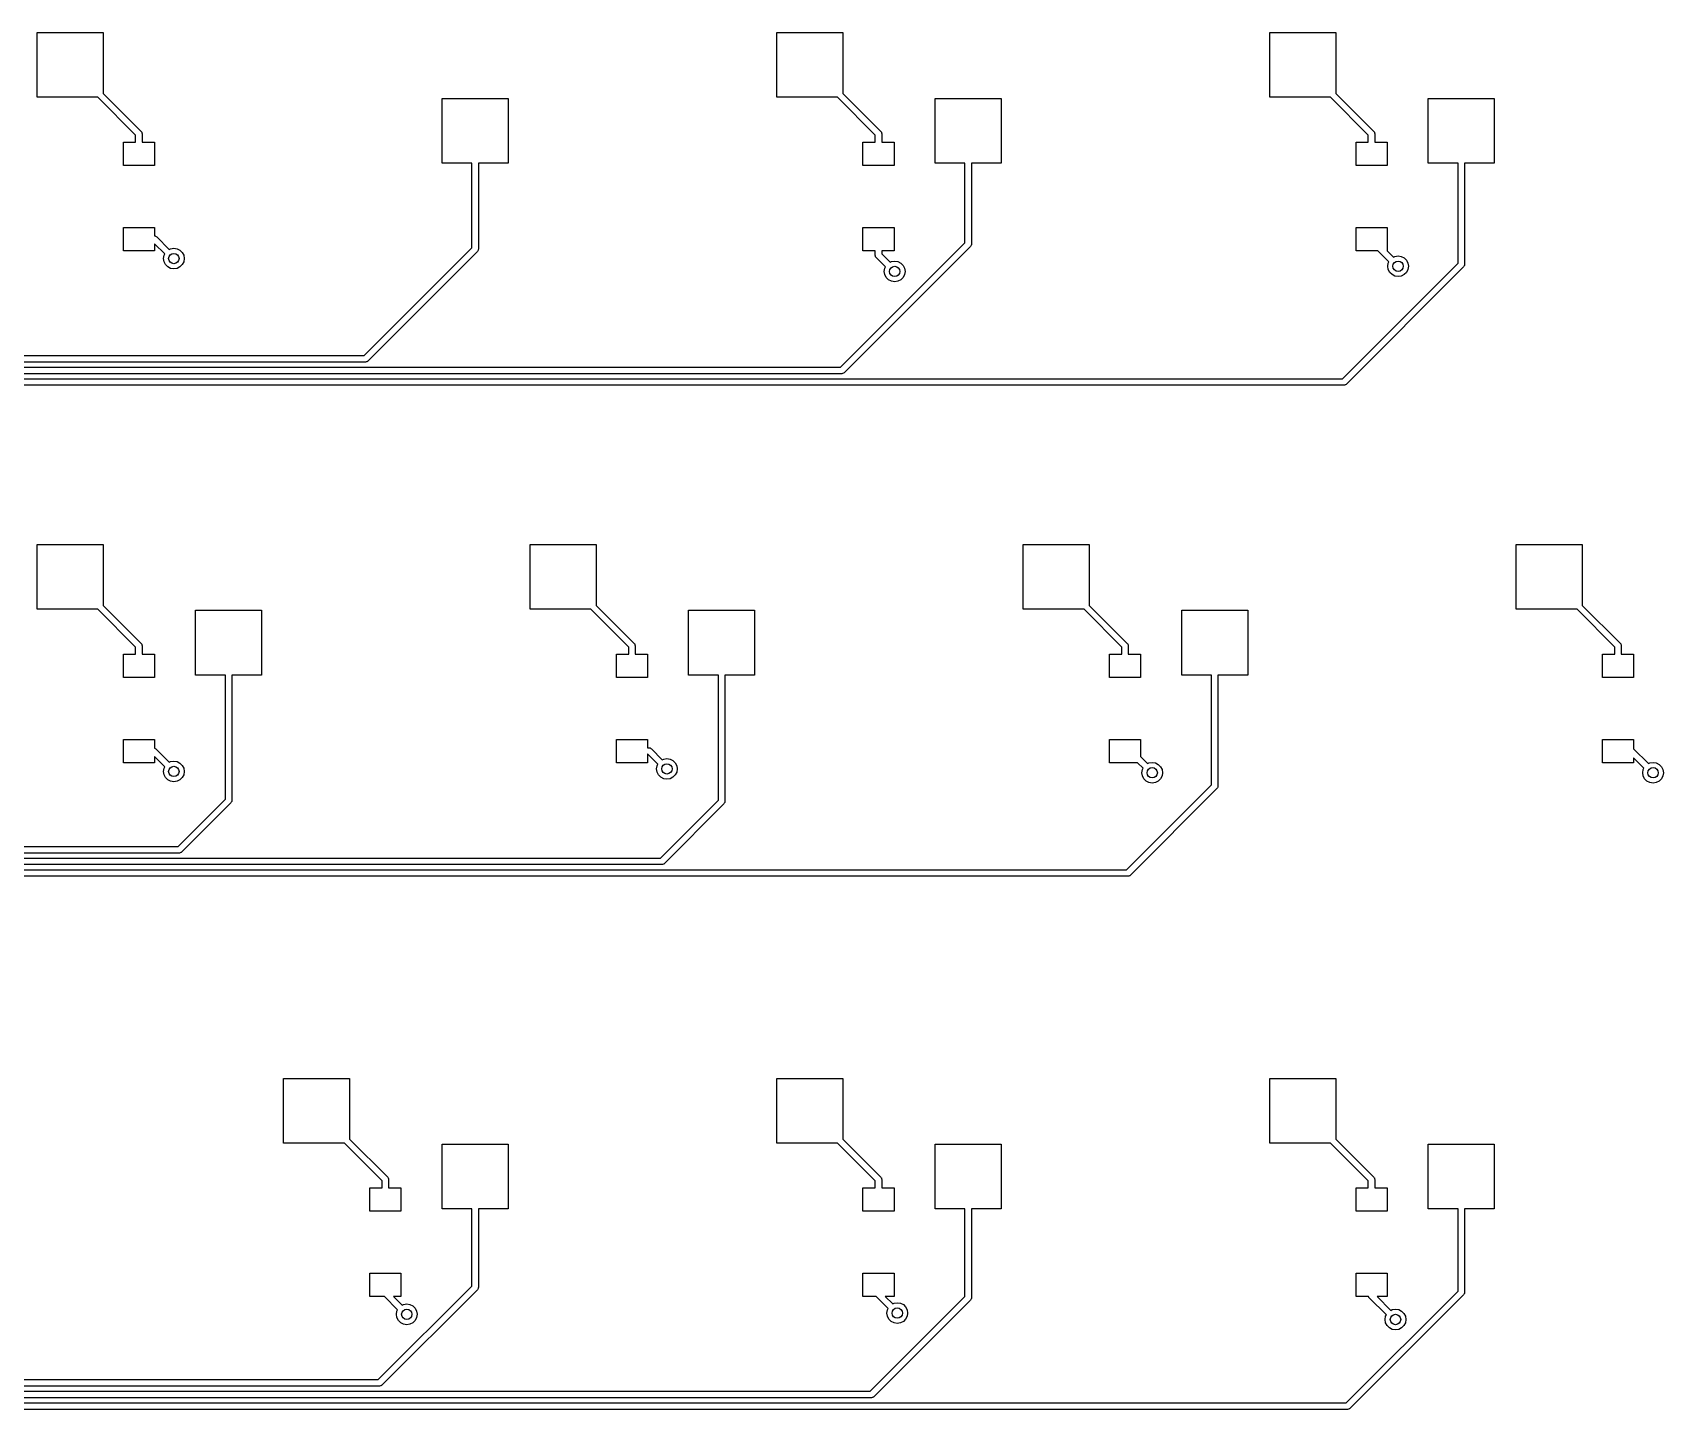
# Model space of a CAD drawing. Extents: x -27 to 355, y -108 to 35.
# Drawn here: x 99.6 to 162.7, y -46.9 to 6.3 of the extents above; entities that cross this region are included whole.
import ezdxf

# ---------------------------------------------------------------- set-up
doc = ezdxf.new("R2010")
doc.units = 0
doc.layers.add('BLACK', color=7, linetype='CONTINUOUS')

msp = doc.modelspace()

# ---------------------------------------------------------------- linework, layer by layer
at = {"layer": 'BLACK', "linetype": 'CONTINUOUS'}
for p, q in [((99.817, 3.83), (99.817, 6.33)), ((99.817, 6.33), (102.367, 6.33)), ((102.367, 6.33), (102.367, 3.98178)), ((128.392, 3.83), (128.392, 6.33)), ((128.392, 6.33), (130.942, 6.33)), ((130.942, 6.33), (130.942, 3.98178)), ((147.442, 3.83), (147.442, 6.33)), ((147.442, 6.33), (149.992, 6.33)), ((149.992, 6.33), (149.992, 3.98178)), ((102.165, 3.83), (99.817, 3.83)), ((103.625, 2.37022), (102.165, 3.83)), ((102.367, 3.98178), (103.838, 2.51039)), ((115.465, 1.29), (115.465, 3.79)), ((115.465, 3.79), (118.015, 3.79)), ((118.015, 3.79), (118.015, 1.29)), ((130.74, 3.83), (128.392, 3.83)), ((132.2, 2.37022), (130.74, 3.83)), ((130.942, 3.98178), (132.413, 2.51039)), ((134.515, 1.29), (134.515, 3.79)), ((134.515, 3.79), (137.065, 3.79)), ((137.065, 3.79), (137.065, 1.29)), ((149.79, 3.83), (147.442, 3.83)), ((151.25, 2.37022), (149.79, 3.83)), ((149.992, 3.98178), (151.463, 2.51039)), ((153.565, 1.29), (153.565, 3.79)), ((153.565, 3.79), (156.115, 3.79)), ((156.115, 3.79), (156.115, 1.29)), ((103.15, 1.2), (103.15, 2.1)), ((103.15, 2.1), (103.625, 2.1)), ((103.625, 2.1), (103.625, 2.37022)), ((103.838, 2.51039), (103.852, 2.49255)), ((103.852, 2.49255), (103.855, 2.48953)), ((103.855, 2.48953), (103.856, 2.48683)), ((103.856, 2.48683), (103.86, 2.48164)), ((103.86, 2.48164), (103.866, 2.45154)), ((103.866, 2.45154), (103.875, 2.422)), ((103.875, 2.422), (103.875, 2.1)), ((103.875, 2.1), (104.35, 2.1)), ((104.35, 2.1), (104.35, 1.2)), ((131.725, 1.2), (131.725, 2.1)), ((131.725, 2.1), (132.2, 2.1)), ((132.2, 2.1), (132.2, 2.37022)), ((132.413, 2.51039), (132.427, 2.49255)), ((132.427, 2.49255), (132.43, 2.48953)), ((132.43, 2.48953), (132.431, 2.48683)), ((132.431, 2.48683), (132.435, 2.48164)), ((132.435, 2.48164), (132.441, 2.45154)), ((132.441, 2.45154), (132.45, 2.422)), ((132.45, 2.422), (132.45, 2.1)), ((132.45, 2.1), (132.925, 2.1)), ((132.925, 2.1), (132.925, 1.2)), ((150.775, 1.2), (150.775, 2.1)), ((150.775, 2.1), (151.25, 2.1)), ((151.25, 2.1), (151.25, 2.37022)), ((151.463, 2.51039), (151.477, 2.49255)), ((151.477, 2.49255), (151.48, 2.48953)), ((151.48, 2.48953), (151.481, 2.48683)), ((151.481, 2.48683), (151.485, 2.48164)), ((151.485, 2.48164), (151.491, 2.45154)), ((151.491, 2.45154), (151.5, 2.422)), ((151.5, 2.422), (151.5, 2.1)), ((151.5, 2.1), (151.975, 2.1)), ((151.975, 2.1), (151.975, 1.2)), ((116.615, 1.29), (115.465, 1.29)), ((116.615, -1.98927), (116.615, 1.29)), ((118.015, 1.29), (116.865, 1.29)), ((116.865, 1.29), (116.865, -2.04105)), ((135.665, 1.29), (134.515, 1.29)), ((135.665, -1.7925), (135.665, 1.29)), ((137.065, 1.29), (135.915, 1.29)), ((135.915, 1.29), (135.915, -1.84428)), ((154.715, 1.29), (153.565, 1.29)), ((154.715, -2.5837), (154.715, 1.29)), ((156.115, 1.29), (154.965, 1.29)), ((154.965, 1.29), (154.965, -2.63548)), ((104.35, 1.2), (103.15, 1.2)), ((132.925, 1.2), (131.725, 1.2)), ((151.975, 1.2), (150.775, 1.2)), ((103.15, -2.1), (103.15, -1.2)), ((103.15, -1.2), (104.35, -1.2)), ((104.35, -1.2), (104.35, -1.525)), ((131.725, -2.1), (131.725, -1.2)), ((131.725, -1.2), (132.925, -1.2)), ((132.925, -1.2), (132.925, -2.1)), ((150.775, -2.1), (150.775, -1.2)), ((150.775, -1.2), (151.975, -1.2)), ((151.975, -1.2), (151.975, -2.09822)), ((104.35, -1.525), (104.372, -1.52819)), ((104.747, -2.22337), (104.35, -1.82678)), ((104.35, -1.82678), (104.35, -2.1)), ((104.372, -1.52819), (104.377, -1.52787)), ((104.377, -1.52787), (104.379, -1.52922)), ((104.379, -1.52922), (104.386, -1.53015)), ((104.386, -1.53015), (104.411, -1.54685)), ((104.411, -1.54685), (104.438, -1.56161)), ((104.438, -1.56161), (104.923, -2.04659)), ((130.857, -6.60096), (135.665, -1.7925)), ((135.91, -1.87978), (135.893, -1.90565)), ((135.911, -1.87338), (135.91, -1.87978)), ((135.912, -1.87091), (135.911, -1.87338)), ((135.915, -1.84428), (135.912, -1.86631)), ((135.912, -1.86631), (135.912, -1.87091)), ((104.35, -2.1), (103.15, -2.1)), ((104.7, -2.4), (104.72, -2.27639)), ((104.72, -2.52361), (104.7, -2.4)), ((104.72, -2.27639), (104.747, -2.22337)), ((104.923, -2.04659), (104.976, -2.01958)), ((104.976, -2.01958), (105.1, -2)), ((105.1, -2), (105.224, -2.01958)), ((105.224, -2.01958), (105.335, -2.07639)), ((105.335, -2.07639), (105.424, -2.16489)), ((105.424, -2.16489), (105.48, -2.27639)), ((105.48, -2.27639), (105.5, -2.4)), ((105.5, -2.4), (105.48, -2.52361)), ((112.453, -6.15144), (116.615, -1.98927)), ((116.828, -2.12944), (112.593, -6.36483)), ((116.843, -2.10242), (116.828, -2.12944)), ((116.86, -2.07655), (116.843, -2.10242)), ((116.861, -2.07015), (116.86, -2.07655)), ((116.862, -2.06768), (116.861, -2.07015)), ((116.865, -2.04105), (116.862, -2.06308)), ((116.862, -2.06308), (116.862, -2.06768)), ((135.878, -1.93267), (130.997, -6.81435)), ((132.2, -2.1), (131.725, -2.1)), ((132.2, -2.275), (132.2, -2.1)), ((132.209, -2.30455), (132.2, -2.275)), ((132.215, -2.33464), (132.209, -2.30455)), ((132.219, -2.33983), (132.215, -2.33464)), ((132.22, -2.34253), (132.219, -2.33983)), ((132.223, -2.34555), (132.22, -2.34253)), ((132.237, -2.36339), (132.223, -2.34555)), ((132.597, -2.72337), (132.237, -2.36339)), ((132.925, -2.1), (132.45, -2.1)), ((132.45, -2.1), (132.45, -2.22322)), ((132.45, -2.22322), (132.773, -2.54659)), ((132.773, -2.54659), (132.826, -2.51958)), ((132.826, -2.51958), (132.95, -2.5)), ((132.95, -2.5), (133.074, -2.51958)), ((133.074, -2.51958), (133.185, -2.57639)), ((135.893, -1.90565), (135.878, -1.93267)), ((151.623, -2.1), (150.775, -2.1)), ((152.047, -2.52337), (151.623, -2.1)), ((151.975, -2.09822), (152.223, -2.34659)), ((152.223, -2.34659), (152.276, -2.31958)), ((152.276, -2.31958), (152.4, -2.3)), ((152.4, -2.3), (152.524, -2.31958)), ((152.524, -2.31958), (152.635, -2.37639)), ((152.635, -2.37639), (152.724, -2.46489)), ((152.724, -2.46489), (152.78, -2.57639)), ((104.776, -2.63511), (104.72, -2.52361)), ((104.865, -2.72361), (104.776, -2.63511)), ((104.976, -2.78042), (104.865, -2.72361)), ((105.1, -2.8), (104.976, -2.78042)), ((105.224, -2.78042), (105.1, -2.8)), ((105.335, -2.72361), (105.224, -2.78042)), ((105.424, -2.63511), (105.335, -2.72361)), ((105.48, -2.52361), (105.424, -2.63511)), ((132.55, -2.9), (132.57, -2.77639)), ((132.57, -3.02361), (132.55, -2.9)), ((132.57, -2.77639), (132.597, -2.72337)), ((132.626, -3.13511), (132.57, -3.02361)), ((132.715, -3.22361), (132.626, -3.13511)), ((133.185, -2.57639), (133.274, -2.66489)), ((133.274, -3.13511), (133.185, -3.22361)), ((133.274, -2.66489), (133.33, -2.77639)), ((133.33, -3.02361), (133.274, -3.13511)), ((133.33, -2.77639), (133.35, -2.9)), ((133.35, -2.9), (133.33, -3.02361)), ((150.248, -7.05048), (154.715, -2.5837)), ((154.928, -2.72387), (150.388, -7.26387)), ((152, -2.7), (152.02, -2.57639)), ((152.02, -2.82361), (152, -2.7)), ((152.02, -2.57639), (152.047, -2.52337)), ((152.076, -2.93511), (152.02, -2.82361)), ((152.165, -3.02361), (152.076, -2.93511)), ((152.276, -3.08042), (152.165, -3.02361)), ((152.4, -3.1), (152.276, -3.08042)), ((152.524, -3.08042), (152.4, -3.1)), ((152.635, -3.02361), (152.524, -3.08042)), ((152.724, -2.93511), (152.635, -3.02361)), ((152.78, -2.82361), (152.724, -2.93511)), ((152.78, -2.57639), (152.8, -2.7)), ((152.8, -2.7), (152.78, -2.82361)), ((154.943, -2.69684), (154.928, -2.72387)), ((154.96, -2.67098), (154.943, -2.69684)), ((154.961, -2.66458), (154.96, -2.67098)), ((154.962, -2.66211), (154.961, -2.66458)), ((154.965, -2.63548), (154.962, -2.65751)), ((154.962, -2.65751), (154.962, -2.66211)), ((132.826, -3.28042), (132.715, -3.22361)), ((132.95, -3.3), (132.826, -3.28042)), ((133.074, -3.28042), (132.95, -3.3)), ((133.185, -3.22361), (133.074, -3.28042)), ((-14.662, -6.15144), (112.453, -6.15144)), ((130.908, -6.85096), (-14.9, -6.85096)), ((-14.8482, -6.60096), (130.857, -6.60096)), ((112.505, -6.40144), (-14.7138, -6.40144)), ((112.534, -6.39277), (112.505, -6.40144)), ((112.564, -6.38629), (112.534, -6.39277)), ((112.569, -6.38242), (112.564, -6.38629)), ((112.572, -6.38163), (112.569, -6.38242)), ((112.575, -6.37815), (112.572, -6.38163)), ((112.593, -6.36483), (112.575, -6.37815)), ((130.938, -6.84229), (130.908, -6.85096)), ((130.968, -6.83581), (130.938, -6.84229)), ((130.973, -6.83194), (130.968, -6.83581)), ((130.976, -6.83115), (130.973, -6.83194)), ((130.979, -6.82767), (130.976, -6.83115)), ((130.997, -6.81435), (130.979, -6.82767)), ((150.3, -7.30048), (-15.1745, -7.30048)), ((-15.1227, -7.05048), (150.248, -7.05048)), ((150.33, -7.29181), (150.3, -7.30048)), ((150.36, -7.28533), (150.33, -7.29181)), ((150.365, -7.28146), (150.36, -7.28533)), ((150.368, -7.28067), (150.365, -7.28146)), ((150.371, -7.27719), (150.368, -7.28067)), ((150.388, -7.26387), (150.371, -7.27719)), ((99.817, -15.955), (99.817, -13.455)), ((99.817, -13.455), (102.367, -13.455)), ((102.367, -13.455), (102.367, -15.8032)), ((118.867, -15.955), (118.867, -13.455)), ((118.867, -13.455), (121.417, -13.455)), ((121.417, -13.455), (121.417, -15.8032)), ((137.917, -15.955), (137.917, -13.455)), ((137.917, -13.455), (140.467, -13.455)), ((140.467, -13.455), (140.467, -15.8032)), ((156.967, -15.955), (156.967, -13.455)), ((156.967, -13.455), (159.517, -13.455)), ((159.517, -13.455), (159.517, -15.8032)), ((102.165, -15.955), (99.817, -15.955)), ((103.625, -17.4148), (102.165, -15.955)), ((102.367, -15.8032), (103.838, -17.2746)), ((105.94, -18.495), (105.94, -15.995)), ((105.94, -15.995), (108.49, -15.995)), ((108.49, -15.995), (108.49, -18.495)), ((121.215, -15.955), (118.867, -15.955)), ((122.675, -17.4148), (121.215, -15.955)), ((121.417, -15.8032), (122.888, -17.2746)), ((124.99, -18.495), (124.99, -15.995)), ((124.99, -15.995), (127.54, -15.995)), ((127.54, -15.995), (127.54, -18.495)), ((140.265, -15.955), (137.917, -15.955)), ((141.725, -17.4148), (140.265, -15.955)), ((140.467, -15.8032), (141.938, -17.2746)), ((144.04, -18.495), (144.04, -15.995)), ((144.04, -15.995), (146.59, -15.995)), ((146.59, -15.995), (146.59, -18.495)), ((159.315, -15.955), (156.967, -15.955)), ((160.775, -17.4148), (159.315, -15.955)), ((159.517, -15.8032), (160.988, -17.2746)), ((103.625, -17.685), (103.625, -17.4148)), ((103.838, -17.2746), (103.852, -17.2924)), ((103.852, -17.2924), (103.855, -17.2955)), ((103.855, -17.2955), (103.856, -17.2982)), ((103.856, -17.2982), (103.86, -17.3034)), ((103.86, -17.3034), (103.866, -17.3335)), ((103.866, -17.3335), (103.875, -17.363)), ((103.875, -17.363), (103.875, -17.685)), ((122.675, -17.685), (122.675, -17.4148)), ((122.888, -17.2746), (122.902, -17.2924)), ((122.902, -17.2924), (122.905, -17.2955)), ((122.905, -17.2955), (122.906, -17.2982)), ((122.906, -17.2982), (122.91, -17.3034)), ((122.91, -17.3034), (122.916, -17.3335)), ((122.916, -17.3335), (122.925, -17.363)), ((122.925, -17.363), (122.925, -17.685)), ((141.725, -17.685), (141.725, -17.4148)), ((141.938, -17.2746), (141.952, -17.2924)), ((141.952, -17.2924), (141.955, -17.2955)), ((141.955, -17.2955), (141.956, -17.2982)), ((141.956, -17.2982), (141.96, -17.3034)), ((141.96, -17.3034), (141.966, -17.3335)), ((141.966, -17.3335), (141.975, -17.363)), ((141.975, -17.363), (141.975, -17.685)), ((160.775, -17.685), (160.775, -17.4148)), ((160.988, -17.2746), (161.002, -17.2924)), ((161.002, -17.2924), (161.005, -17.2955)), ((161.005, -17.2955), (161.006, -17.2982)), ((161.006, -17.2982), (161.01, -17.3034)), ((161.01, -17.3034), (161.016, -17.3335)), ((161.016, -17.3335), (161.025, -17.363)), ((161.025, -17.363), (161.025, -17.685)), ((103.15, -18.585), (103.15, -17.685)), ((103.15, -17.685), (103.625, -17.685)), ((103.875, -17.685), (104.35, -17.685)), ((104.35, -17.685), (104.35, -18.585)), ((122.2, -18.585), (122.2, -17.685)), ((122.2, -17.685), (122.675, -17.685)), ((122.925, -17.685), (123.4, -17.685)), ((123.4, -17.685), (123.4, -18.585)), ((141.25, -18.585), (141.25, -17.685)), ((141.25, -17.685), (141.725, -17.685)), ((141.975, -17.685), (142.45, -17.685)), ((142.45, -17.685), (142.45, -18.585)), ((160.3, -18.585), (160.3, -17.685)), ((160.3, -17.685), (160.775, -17.685)), ((161.025, -17.685), (161.5, -17.685)), ((161.5, -17.685), (161.5, -18.585)), ((104.35, -18.585), (103.15, -18.585)), ((107.09, -18.495), (105.94, -18.495)), ((107.09, -23.2955), (107.09, -18.495)), ((108.49, -18.495), (107.34, -18.495)), ((107.34, -18.495), (107.34, -23.3473)), ((123.4, -18.585), (122.2, -18.585)), ((126.14, -18.495), (124.99, -18.495)), ((126.14, -23.3377), (126.14, -18.495)), ((127.54, -18.495), (126.39, -18.495)), ((126.39, -18.495), (126.39, -23.3895)), ((142.45, -18.585), (141.25, -18.585)), ((145.19, -18.495), (144.04, -18.495)), ((145.19, -22.7437), (145.19, -18.495)), ((146.59, -18.495), (145.44, -18.495)), ((145.44, -18.495), (145.44, -22.7955)), ((161.5, -18.585), (160.3, -18.585)), ((103.15, -21.885), (103.15, -20.985)), ((103.15, -20.985), (104.35, -20.985)), ((104.35, -20.985), (104.35, -21.3164)), ((104.35, -21.3164), (104.374, -21.3318)), ((104.374, -21.3318), (104.401, -21.3466)), ((104.401, -21.3466), (104.923, -21.8691)), ((122.2, -21.885), (122.2, -20.985)), ((122.2, -20.985), (123.4, -20.985)), ((123.4, -20.985), (123.4, -21.31)), ((123.4, -21.31), (123.462, -21.31)), ((123.462, -21.31), (123.485, -21.3132)), ((123.485, -21.3132), (123.489, -21.3129)), ((123.489, -21.3129), (123.492, -21.3142)), ((123.492, -21.3142), (123.498, -21.3151)), ((123.498, -21.3151), (123.524, -21.3318)), ((123.524, -21.3318), (123.551, -21.3466)), ((123.551, -21.3466), (123.973, -21.7691)), ((141.25, -21.885), (141.25, -20.985)), ((141.25, -20.985), (142.45, -20.985)), ((142.45, -20.985), (142.45, -21.6457)), ((160.3, -21.885), (160.3, -20.985)), ((160.3, -20.985), (161.5, -20.985)), ((161.5, -20.985), (161.5, -21.3461)), ((161.5, -21.3461), (161.501, -21.3466)), ((161.501, -21.3466), (162.073, -21.9191)), ((104.35, -21.885), (103.15, -21.885)), ((104.747, -22.0459), (104.35, -21.6493)), ((104.35, -21.6493), (104.35, -21.885)), ((104.72, -22.0989), (104.747, -22.0459)), ((104.923, -21.8691), (104.976, -21.8421)), ((104.976, -21.8421), (105.1, -21.8225)), ((105.1, -21.8225), (105.224, -21.8421)), ((105.224, -21.8421), (105.335, -21.8989)), ((105.335, -21.8989), (105.424, -21.9874)), ((105.424, -21.9874), (105.48, -22.0989)), ((123.4, -21.885), (122.2, -21.885)), ((123.411, -21.56), (123.4, -21.56)), ((123.4, -21.56), (123.4, -21.885)), ((123.797, -21.9459), (123.411, -21.56)), ((123.75, -22.1225), (123.77, -21.9989)), ((123.77, -21.9989), (123.797, -21.9459)), ((123.973, -21.7691), (124.026, -21.7421)), ((124.026, -21.7421), (124.15, -21.7225)), ((124.15, -21.7225), (124.274, -21.7421)), ((124.274, -21.7421), (124.385, -21.7989)), ((124.385, -21.7989), (124.474, -21.8874)), ((124.474, -21.8874), (124.53, -21.9989)), ((124.53, -21.9989), (124.55, -22.1225)), ((142.336, -21.885), (141.25, -21.885)), ((142.547, -22.0959), (142.336, -21.885)), ((142.45, -21.6457), (142.723, -21.9191)), ((142.723, -21.9191), (142.776, -21.8921)), ((142.776, -21.8921), (142.9, -21.8725)), ((142.9, -21.8725), (143.024, -21.8921)), ((143.024, -21.8921), (143.135, -21.9489)), ((143.135, -21.9489), (143.224, -22.0374)), ((143.224, -22.0374), (143.28, -22.1489)), ((161.5, -21.885), (160.3, -21.885)), ((161.897, -22.0959), (161.5, -21.6993)), ((161.5, -21.6993), (161.5, -21.885)), ((162.073, -21.9191), (162.126, -21.8921)), ((162.126, -21.8921), (162.25, -21.8725)), ((162.25, -21.8725), (162.374, -21.8921)), ((162.374, -21.8921), (162.485, -21.9489)), ((162.485, -21.9489), (162.574, -22.0374)), ((162.574, -22.0374), (162.63, -22.1489)), ((104.7, -22.2225), (104.72, -22.0989)), ((104.72, -22.3461), (104.7, -22.2225)), ((104.776, -22.4576), (104.72, -22.3461)), ((104.865, -22.5461), (104.776, -22.4576)), ((104.976, -22.6029), (104.865, -22.5461)), ((105.1, -22.6225), (104.976, -22.6029)), ((105.224, -22.6029), (105.1, -22.6225)), ((105.335, -22.5461), (105.224, -22.6029)), ((105.424, -22.4576), (105.335, -22.5461)), ((105.48, -22.3461), (105.424, -22.4576)), ((105.48, -22.0989), (105.5, -22.2225)), ((105.5, -22.2225), (105.48, -22.3461)), ((123.77, -22.2461), (123.75, -22.1225)), ((123.826, -22.3576), (123.77, -22.2461)), ((123.915, -22.4461), (123.826, -22.3576)), ((124.026, -22.5029), (123.915, -22.4461)), ((124.15, -22.5225), (124.026, -22.5029)), ((124.274, -22.5029), (124.15, -22.5225)), ((124.385, -22.4461), (124.274, -22.5029)), ((124.474, -22.3576), (124.385, -22.4461)), ((124.53, -22.2461), (124.474, -22.3576)), ((124.55, -22.1225), (124.53, -22.2461)), ((142.5, -22.2725), (142.52, -22.1489)), ((142.52, -22.3961), (142.5, -22.2725)), ((142.52, -22.1489), (142.547, -22.0959)), ((142.576, -22.5076), (142.52, -22.3961)), ((142.665, -22.5961), (142.576, -22.5076)), ((142.776, -22.6529), (142.665, -22.5961)), ((142.9, -22.6725), (142.776, -22.6529)), ((143.024, -22.6529), (142.9, -22.6725)), ((143.135, -22.5961), (143.024, -22.6529)), ((143.224, -22.5076), (143.135, -22.5961)), ((143.28, -22.3961), (143.224, -22.5076)), ((143.28, -22.1489), (143.3, -22.2725)), ((143.3, -22.2725), (143.28, -22.3961)), ((161.85, -22.2725), (161.87, -22.1489)), ((161.87, -22.3961), (161.85, -22.2725)), ((161.87, -22.1489), (161.897, -22.0959)), ((161.926, -22.5076), (161.87, -22.3961)), ((162.015, -22.5961), (161.926, -22.5076)), ((162.126, -22.6529), (162.015, -22.5961)), ((162.25, -22.6725), (162.126, -22.6529)), ((162.374, -22.6529), (162.25, -22.6725)), ((162.485, -22.5961), (162.374, -22.6529)), ((162.574, -22.5076), (162.485, -22.5961)), ((162.63, -22.3961), (162.574, -22.5076)), ((162.63, -22.1489), (162.65, -22.2725)), ((162.65, -22.2725), (162.63, -22.3961)), ((105.261, -25.1245), (107.09, -23.2955)), ((141.91, -26.0236), (145.19, -22.7437)), ((145.403, -22.8839), (142.05, -26.2369)), ((145.418, -22.8568), (145.403, -22.8839)), ((145.435, -22.831), (145.418, -22.8568)), ((145.436, -22.8246), (145.435, -22.831)), ((145.437, -22.8221), (145.436, -22.8246)), ((145.44, -22.7955), (145.437, -22.8175)), ((145.437, -22.8175), (145.437, -22.8221)), ((107.303, -23.4357), (105.401, -25.3379)), ((107.318, -23.4086), (107.303, -23.4357)), ((107.335, -23.3828), (107.318, -23.4086)), ((107.336, -23.3764), (107.335, -23.3828)), ((107.337, -23.3739), (107.336, -23.3764)), ((107.34, -23.3473), (107.337, -23.3693)), ((107.337, -23.3693), (107.337, -23.3739)), ((123.904, -25.574), (126.14, -23.3377)), ((126.353, -23.4779), (124.044, -25.7874)), ((126.368, -23.4508), (126.353, -23.4779)), ((126.385, -23.425), (126.368, -23.4508)), ((126.386, -23.4186), (126.385, -23.425)), ((126.387, -23.4161), (126.386, -23.4186)), ((126.39, -23.3895), (126.387, -23.4115)), ((126.387, -23.4115), (126.387, -23.4161)), ((69.479, -25.1245), (105.261, -25.1245)), ((105.313, -25.3745), (69.5308, -25.3745)), ((69.6652, -25.574), (123.904, -25.574)), ((123.955, -25.824), (69.717, -25.824)), ((105.342, -25.3659), (105.313, -25.3745)), ((105.372, -25.3594), (105.342, -25.3659)), ((105.378, -25.3555), (105.372, -25.3594)), ((105.38, -25.3547), (105.378, -25.3555)), ((105.383, -25.3512), (105.38, -25.3547)), ((105.401, -25.3379), (105.383, -25.3512)), ((123.985, -25.8154), (123.955, -25.824)), ((124.015, -25.8089), (123.985, -25.8154)), ((124.02, -25.805), (124.015, -25.8089)), ((124.023, -25.8042), (124.02, -25.805)), ((124.026, -25.8007), (124.023, -25.8042)), ((124.044, -25.7874), (124.026, -25.8007)), ((69.8514, -26.0236), (141.91, -26.0236)), ((141.962, -26.2736), (69.9032, -26.2736)), ((141.991, -26.2649), (141.962, -26.2736)), ((142.022, -26.2584), (141.991, -26.2649)), ((142.027, -26.2545), (142.022, -26.2584)), ((142.029, -26.2537), (142.027, -26.2545)), ((142.032, -26.2503), (142.029, -26.2537)), ((142.05, -26.2369), (142.032, -26.2503)), ((109.342, -36.5833), (109.342, -34.0833)), ((109.342, -34.0833), (111.892, -34.0833)), ((111.892, -34.0833), (111.892, -36.4315)), ((128.392, -36.5833), (128.392, -34.0833)), ((128.392, -34.0833), (130.942, -34.0833)), ((130.942, -34.0833), (130.942, -36.4315)), ((147.442, -36.5833), (147.442, -34.0833)), ((147.442, -34.0833), (149.992, -34.0833)), ((149.992, -34.0833), (149.992, -36.4315)), ((111.892, -36.4315), (113.363, -37.9029)), ((130.942, -36.4315), (132.413, -37.9029)), ((149.992, -36.4315), (151.463, -37.9029)), ((111.69, -36.5833), (109.342, -36.5833)), ((113.15, -38.0431), (111.69, -36.5833)), ((115.465, -39.1233), (115.465, -36.6233)), ((115.465, -36.6233), (118.015, -36.6233)), ((118.015, -36.6233), (118.015, -39.1233)), ((130.74, -36.5833), (128.392, -36.5833)), ((132.2, -38.0431), (130.74, -36.5833)), ((134.515, -39.1233), (134.515, -36.6233)), ((134.515, -36.6233), (137.065, -36.6233)), ((137.065, -36.6233), (137.065, -39.1233)), ((149.79, -36.5833), (147.442, -36.5833)), ((151.25, -38.0431), (149.79, -36.5833)), ((153.565, -39.1233), (153.565, -36.6233)), ((153.565, -36.6233), (156.115, -36.6233)), ((156.115, -36.6233), (156.115, -39.1233)), ((112.675, -39.2133), (112.675, -38.3133)), ((112.675, -38.3133), (113.15, -38.3133)), ((113.15, -38.3133), (113.15, -38.0431)), ((113.363, -37.9029), (113.377, -37.9207)), ((113.377, -37.9207), (113.38, -37.9238)), ((113.38, -37.9238), (113.381, -37.9265)), ((113.381, -37.9265), (113.385, -37.9317)), ((113.385, -37.9317), (113.391, -37.9618)), ((113.391, -37.9618), (113.4, -37.9913)), ((113.4, -37.9913), (113.4, -38.3133)), ((113.4, -38.3133), (113.875, -38.3133)), ((113.875, -38.3133), (113.875, -39.2133)), ((131.725, -39.2133), (131.725, -38.3133)), ((131.725, -38.3133), (132.2, -38.3133)), ((132.2, -38.3133), (132.2, -38.0431)), ((132.413, -37.9029), (132.427, -37.9207)), ((132.427, -37.9207), (132.43, -37.9238)), ((132.43, -37.9238), (132.431, -37.9265)), ((132.431, -37.9265), (132.435, -37.9317)), ((132.435, -37.9317), (132.441, -37.9618)), ((132.441, -37.9618), (132.45, -37.9913)), ((132.45, -37.9913), (132.45, -38.3133)), ((132.45, -38.3133), (132.925, -38.3133)), ((132.925, -38.3133), (132.925, -39.2133)), ((150.775, -39.2133), (150.775, -38.3133)), ((150.775, -38.3133), (151.25, -38.3133)), ((151.25, -38.3133), (151.25, -38.0431)), ((151.463, -37.9029), (151.477, -37.9207)), ((151.477, -37.9207), (151.48, -37.9238)), ((151.48, -37.9238), (151.481, -37.9265)), ((151.481, -37.9265), (151.485, -37.9317)), ((151.485, -37.9317), (151.491, -37.9618)), ((151.491, -37.9618), (151.5, -37.9913)), ((151.5, -37.9913), (151.5, -38.3133)), ((151.5, -38.3133), (151.975, -38.3133)), ((151.975, -38.3133), (151.975, -39.2133)), ((113.875, -39.2133), (112.675, -39.2133)), ((116.615, -39.1233), (115.465, -39.1233)), ((116.615, -42.109), (116.615, -39.1233)), ((118.015, -39.1233), (116.865, -39.1233)), ((116.865, -39.1233), (116.865, -42.1608)), ((132.925, -39.2133), (131.725, -39.2133)), ((135.665, -39.1233), (134.515, -39.1233)), ((135.665, -42.509), (135.665, -39.1233)), ((137.065, -39.1233), (135.915, -39.1233)), ((135.915, -39.1233), (135.915, -42.5608)), ((151.975, -39.2133), (150.775, -39.2133)), ((154.715, -39.1233), (153.565, -39.1233)), ((154.715, -42.309), (154.715, -39.1233)), ((156.115, -39.1233), (154.965, -39.1233)), ((154.965, -39.1233), (154.965, -42.3608)), ((112.675, -42.5133), (112.675, -41.6133)), ((112.675, -41.6133), (113.875, -41.6133)), ((112.999, -45.7253), (116.615, -42.109)), ((113.875, -41.6133), (113.875, -42.5133)), ((116.86, -42.1963), (116.843, -42.2222)), ((116.861, -42.1899), (116.86, -42.1963)), ((116.862, -42.1874), (116.861, -42.1899)), ((116.865, -42.1608), (116.862, -42.1828)), ((116.862, -42.1828), (116.862, -42.1874)), ((131.725, -42.5133), (131.725, -41.6133)), ((131.725, -41.6133), (132.925, -41.6133)), ((132.925, -41.6133), (132.925, -42.5133)), ((150.775, -42.5133), (150.775, -41.6133)), ((150.775, -41.6133), (151.975, -41.6133)), ((151.975, -41.6133), (151.975, -42.5133)), ((113.236, -42.5133), (112.675, -42.5133)), ((116.828, -42.2492), (113.139, -45.9387)), ((113.747, -43.0242), (113.236, -42.5133)), ((113.875, -42.5133), (113.589, -42.5133)), ((113.589, -42.5133), (113.923, -42.8474)), ((113.923, -42.8474), (113.976, -42.8204)), ((113.976, -42.8204), (114.1, -42.8008)), ((114.1, -42.8008), (114.224, -42.8204)), ((114.224, -42.8204), (114.335, -42.8772)), ((116.843, -42.2222), (116.828, -42.2492)), ((132.236, -42.5133), (131.725, -42.5133)), ((131.999, -46.1748), (135.665, -42.509)), ((135.878, -42.6492), (132.139, -46.3882)), ((132.237, -42.5142), (132.236, -42.5133)), ((132.697, -42.9742), (132.237, -42.5142)), ((132.925, -42.5133), (132.589, -42.5133)), ((132.589, -42.5133), (132.873, -42.7974)), ((132.873, -42.7974), (132.926, -42.7704)), ((132.926, -42.7704), (133.05, -42.7508)), ((133.05, -42.7508), (133.174, -42.7704)), ((133.174, -42.7704), (133.285, -42.8272)), ((133.285, -42.8272), (133.374, -42.9157)), ((135.893, -42.6222), (135.878, -42.6492)), ((135.91, -42.5963), (135.893, -42.6222)), ((135.911, -42.5899), (135.91, -42.5963)), ((135.912, -42.5874), (135.911, -42.5899)), ((135.915, -42.5608), (135.912, -42.5828)), ((135.912, -42.5828), (135.912, -42.5874)), ((150.4, -46.6244), (154.715, -42.309)), ((154.928, -42.4492), (150.54, -46.8377)), ((151.26, -42.5133), (150.775, -42.5133)), ((151.265, -42.5354), (151.26, -42.5133)), ((151.269, -42.5406), (151.265, -42.5354)), ((151.27, -42.5433), (151.269, -42.5406)), ((151.273, -42.5464), (151.27, -42.5433)), ((151.287, -42.5642), (151.273, -42.5464)), ((151.947, -43.2242), (151.287, -42.5642)), ((151.975, -42.5133), (151.589, -42.5133)), ((151.589, -42.5133), (152.123, -43.0474)), ((154.943, -42.4222), (154.928, -42.4492)), ((154.96, -42.3963), (154.943, -42.4222)), ((154.961, -42.3899), (154.96, -42.3963)), ((154.962, -42.3874), (154.961, -42.3899)), ((154.965, -42.3608), (154.962, -42.3828)), ((154.962, -42.3828), (154.962, -42.3874)), ((113.7, -43.2008), (113.72, -43.0772)), ((113.72, -43.3244), (113.7, -43.2008)), ((113.72, -43.0772), (113.747, -43.0242)), ((113.776, -43.4359), (113.72, -43.3244)), ((113.865, -43.5244), (113.776, -43.4359)), ((114.335, -42.8772), (114.424, -42.9657)), ((114.424, -43.4359), (114.335, -43.5244)), ((114.424, -42.9657), (114.48, -43.0772)), ((114.48, -43.3244), (114.424, -43.4359)), ((114.48, -43.0772), (114.5, -43.2008)), ((114.5, -43.2008), (114.48, -43.3244)), ((132.65, -43.1508), (132.67, -43.0272)), ((132.67, -43.2744), (132.65, -43.1508)), ((132.67, -43.0272), (132.697, -42.9742)), ((132.726, -43.3859), (132.67, -43.2744)), ((132.815, -43.4744), (132.726, -43.3859)), ((133.374, -43.3859), (133.285, -43.4744)), ((133.374, -42.9157), (133.43, -43.0272)), ((133.43, -43.2744), (133.374, -43.3859)), ((133.43, -43.0272), (133.45, -43.1508)), ((133.45, -43.1508), (133.43, -43.2744)), ((151.9, -43.4008), (151.92, -43.2772)), ((151.92, -43.5244), (151.9, -43.4008)), ((151.92, -43.2772), (151.947, -43.2242)), ((152.123, -43.0474), (152.176, -43.0204)), ((152.176, -43.0204), (152.3, -43.0008)), ((152.3, -43.0008), (152.424, -43.0204)), ((152.424, -43.0204), (152.535, -43.0772)), ((152.535, -43.0772), (152.624, -43.1657)), ((152.624, -43.1657), (152.68, -43.2772)), ((152.68, -43.2772), (152.7, -43.4008)), ((152.7, -43.4008), (152.68, -43.5244)), ((113.976, -43.5812), (113.865, -43.5244)), ((114.1, -43.6008), (113.976, -43.5812)), ((114.224, -43.5812), (114.1, -43.6008)), ((114.335, -43.5244), (114.224, -43.5812)), ((132.926, -43.5312), (132.815, -43.4744)), ((133.05, -43.5508), (132.926, -43.5312)), ((133.174, -43.5312), (133.05, -43.5508)), ((133.285, -43.4744), (133.174, -43.5312)), ((151.976, -43.6359), (151.92, -43.5244)), ((152.065, -43.7244), (151.976, -43.6359)), ((152.176, -43.7812), (152.065, -43.7244)), ((152.3, -43.8008), (152.176, -43.7812)), ((152.424, -43.7812), (152.3, -43.8008)), ((152.535, -43.7244), (152.424, -43.7812)), ((152.624, -43.6359), (152.535, -43.7244)), ((152.68, -43.5244), (152.624, -43.6359)), ((-5.6138, -45.7253), (112.999, -45.7253)), ((113.05, -45.9753), (-5.56202, -45.9753)), ((113.08, -45.9667), (113.05, -45.9753)), ((113.11, -45.9602), (113.08, -45.9667)), ((113.115, -45.9563), (113.11, -45.9602)), ((113.118, -45.9555), (113.115, -45.9563)), ((113.121, -45.952), (113.118, -45.9555)), ((113.139, -45.9387), (113.121, -45.952)), ((-5.4276, -46.1748), (131.999, -46.1748)), ((132.051, -46.4248), (-5.37583, -46.4248)), ((-5.24141, -46.6244), (150.4, -46.6244)), ((132.081, -46.4162), (132.051, -46.4248)), ((132.111, -46.4097), (132.081, -46.4162)), ((132.116, -46.4058), (132.111, -46.4097)), ((132.118, -46.405), (132.116, -46.4058)), ((132.122, -46.4015), (132.118, -46.405)), ((132.139, -46.3882), (132.122, -46.4015)), ((150.451, -46.8744), (-5.18963, -46.8744)), ((150.481, -46.8657), (150.451, -46.8744)), ((150.511, -46.8592), (150.481, -46.8657)), ((150.516, -46.8553), (150.511, -46.8592)), ((150.519, -46.8545), (150.516, -46.8553)), ((150.522, -46.8511), (150.519, -46.8545)), ((150.54, -46.8377), (150.522, -46.8511))]:
    msp.add_line(p, q, dxfattribs=at)
at = {"layer": 'BLACK'}
for centre in [(105.1, -2.4), (152.4, -2.7), (132.95, -2.9), (105.1, -22.2225), (124.15, -22.1225), (142.9, -22.2725), (162.25, -22.2725), (114.1, -43.2008), (133.05, -43.1508), (152.3, -43.4008)]:
    msp.add_circle(centre, 0.2, dxfattribs=at)

doc.saveas('drawing.dxf')
